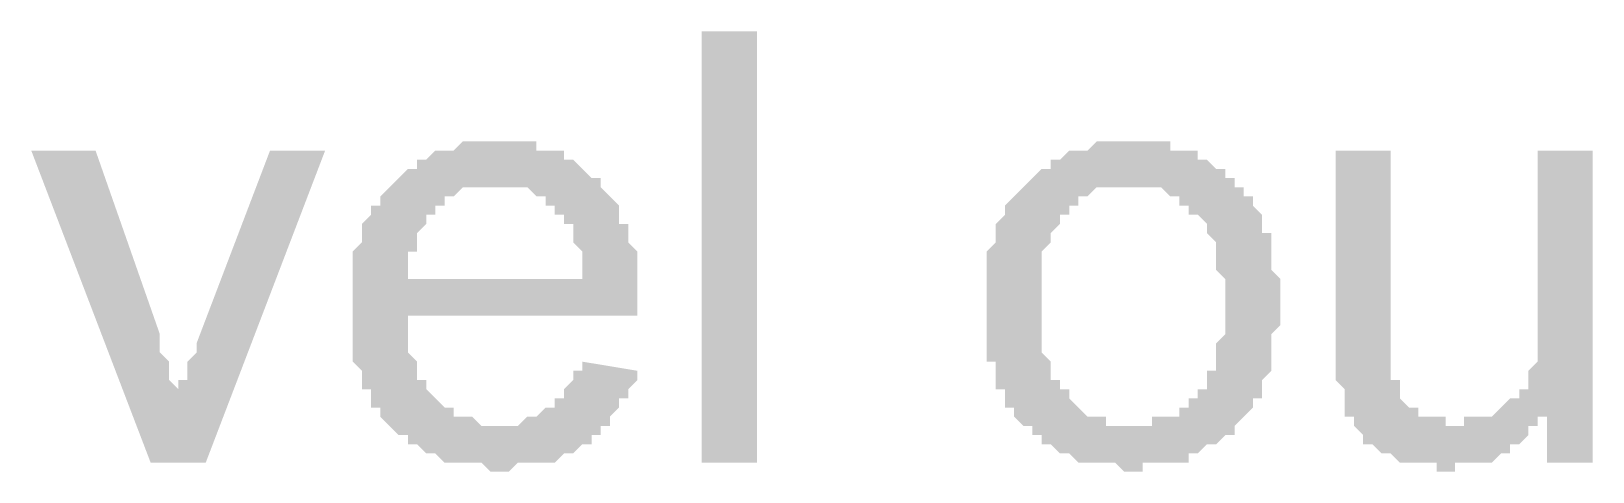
# Model space of a CAD drawing. Header units: millimetres. Extents: x 3949 to 6037, y -1956 to 1273.
# Drawn here: x 4843.16 to 4851.46, y -1657.75 to -1655.41 of the extents above; entities that cross this region are included whole.
import ezdxf

# ---------------------------------------------------------------- set-up
doc = ezdxf.new("R2010")
doc.units = ezdxf.units.MM
doc.layers.add('PADRÃO DE ENTRADA', color=7, linetype='Continuous', lineweight=0)

msp = doc.modelspace()

# ---------------------------------------------------------------- hatches: boundary and pattern name
at = {"layer": 'PADRÃO DE ENTRADA', "transparency": 33554559}
h = msp.add_hatch(color=7, dxfattribs=at)
h.paths.add_polyline_path([(4846.0908, -1657.1669), (4846.3837, -1657.2157), (4846.3837, -1657.2157), (4846.3837, -1657.2645), (4846.3349, -1657.3134), (4846.3349, -1657.3134), (4846.3349, -1657.3622), (4846.2861, -1657.3622), (4846.2861, -1657.411), (4846.2861, -1657.411), (4846.2372, -1657.4598), (4846.2372, -1657.4598), (4846.2372, -1657.5086), (4846.1884, -1657.5086), (4846.1884, -1657.5575), (4846.1396, -1657.5575), (4846.1396, -1657.6063), (4846.1396, -1657.6063), (4846.0908, -1657.6063), (4846.0908, -1657.6063), (4846.042, -1657.6551), (4846.042, -1657.6551), (4845.9931, -1657.6551), (4845.9931, -1657.6551), (4845.9443, -1657.7039), (4845.8955, -1657.7039), (4845.8955, -1657.7039), (4845.8467, -1657.7039), (4845.7979, -1657.7039), (4845.7979, -1657.7039), (4845.749, -1657.7039), (4845.7002, -1657.7527), (4845.7002, -1657.7527), (4845.6514, -1657.7527), (4845.6514, -1657.7527), (4845.6026, -1657.7527), (4845.6026, -1657.7527), (4845.5538, -1657.7039), (4845.5049, -1657.7039), (4845.5049, -1657.7039), (4845.4561, -1657.7039), (4845.4073, -1657.7039), (4845.4073, -1657.7039), (4845.3585, -1657.7039), (4845.3097, -1657.6551), (4845.3097, -1657.6551), (4845.2608, -1657.6551), (4845.2608, -1657.6551), (4845.212, -1657.6063), (4845.212, -1657.6063), (4845.1632, -1657.6063), (4845.1632, -1657.5575), (4845.1144, -1657.5575), (4845.1144, -1657.5575), (4845.0656, -1657.5086), (4845.0656, -1657.5086), (4845.0656, -1657.5086), (4845.0167, -1657.4598), (4845.0167, -1657.4598), (4845.0167, -1657.411), (4844.9679, -1657.411), (4844.9679, -1657.3622), (4844.9679, -1657.3622), (4844.9679, -1657.3134), (4844.9191, -1657.3134), (4844.9191, -1657.2645), (4844.9191, -1657.2157), (4844.9191, -1657.2157), (4844.8703, -1657.1669), (4844.8703, -1657.1669), (4844.8703, -1657.1181), (4844.8703, -1657.0693), (4844.8703, -1657.0693), (4844.8703, -1657.0204), (4844.8703, -1656.9716), (4844.8703, -1656.9228), (4844.8703, -1656.9228), (4844.8703, -1656.874), (4844.8703, -1656.8252), (4844.8703, -1656.8252), (4844.8703, -1656.7763), (4844.8703, -1656.7275), (4844.8703, -1656.6787), (4844.8703, -1656.6787), (4844.8703, -1656.6299), (4844.8703, -1656.5811), (4844.8703, -1656.5811), (4844.9191, -1656.5322), (4844.9191, -1656.5322), (4844.9191, -1656.4834), (4844.9191, -1656.4346), (4844.9191, -1656.4346), (4844.9679, -1656.3858), (4844.9679, -1656.3858), (4844.9679, -1656.337), (4845.0167, -1656.337), (4845.0167, -1656.2881), (4845.0167, -1656.2881), (4845.0656, -1656.2393), (4845.0656, -1656.2393), (4845.0656, -1656.2393), (4845.1144, -1656.1905), (4845.1144, -1656.1905), (4845.1632, -1656.1417), (4845.1632, -1656.1417), (4845.212, -1656.1417), (4845.212, -1656.0928), (4845.2608, -1656.0928), (4845.2608, -1656.0928), (4845.3097, -1656.044), (4845.3097, -1656.044), (4845.3585, -1656.044), (4845.3585, -1656.044), (4845.4073, -1656.044), (4845.4561, -1655.9952), (4845.4561, -1655.9952), (4845.5049, -1655.9952), (4845.5538, -1655.9952), (4845.5538, -1655.9952), (4845.6026, -1655.9952), (4845.6514, -1655.9952), (4845.6514, -1655.9952), (4845.6514, -1655.9952), (4845.7002, -1655.9952), (4845.749, -1655.9952), (4845.749, -1655.9952), (4845.7979, -1655.9952), (4845.8467, -1655.9952), (4845.8467, -1656.044), (4845.8955, -1656.044), (4845.8955, -1656.044), (4845.9443, -1656.044), (4845.9931, -1656.044), (4845.9931, -1656.0928), (4846.042, -1656.0928), (4846.042, -1656.0928), (4846.0908, -1656.1417), (4846.0908, -1656.1417), (4846.1396, -1656.1905), (4846.1396, -1656.1905), (4846.1884, -1656.1905), (4846.1884, -1656.2393), (4846.1884, -1656.2393), (4846.2372, -1656.2881), (4846.2372, -1656.2881), (4846.2372, -1656.2881), (4846.2861, -1656.337), (4846.2861, -1656.337), (4846.2861, -1656.3858), (4846.2861, -1656.4346), (4846.3349, -1656.4346), (4846.3349, -1656.4834), (4846.3349, -1656.4834), (4846.3349, -1656.5322), (4846.3349, -1656.5322), (4846.3837, -1656.5811), (4846.3837, -1656.6299), (4846.3837, -1656.6299), (4846.3837, -1656.6787), (4846.3837, -1656.7275), (4846.3837, -1656.7763), (4846.3837, -1656.7763), (4846.3837, -1656.8252), (4846.3837, -1656.874), (4846.3837, -1656.874), (4846.3837, -1656.9228), (4846.3837, -1656.9228), (4845.1632, -1656.9228), (4845.1632, -1656.9716), (4845.1632, -1657.0204), (4845.1632, -1657.0204), (4845.1632, -1657.0693), (4845.1632, -1657.1181), (4845.1632, -1657.1181), (4845.212, -1657.1669), (4845.212, -1657.2157), (4845.212, -1657.2157), (4845.212, -1657.2645), (4845.2608, -1657.2645), (4845.2608, -1657.3134), (4845.2608, -1657.3134), (4845.3097, -1657.3622), (4845.3097, -1657.3622), (4845.3097, -1657.3622), (4845.3585, -1657.411), (4845.3585, -1657.411), (4845.4073, -1657.411), (4845.4073, -1657.4598), (4845.4561, -1657.4598), (4845.5049, -1657.4598), (4845.5049, -1657.4598), (4845.5538, -1657.5086), (4845.5538, -1657.5086), (4845.6026, -1657.5086), (4845.6514, -1657.5086), (4845.6514, -1657.5086), (4845.7002, -1657.5086), (4845.7002, -1657.5086), (4845.749, -1657.5086), (4845.7979, -1657.4598), (4845.7979, -1657.4598), (4845.8467, -1657.4598), (4845.8467, -1657.4598), (4845.8955, -1657.411), (4845.8955, -1657.411), (4845.9443, -1657.411), (4845.9443, -1657.3622), (4845.9931, -1657.3622), (4845.9931, -1657.3134), (4845.9931, -1657.3134), (4846.042, -1657.2645), (4846.042, -1657.2645), (4846.042, -1657.2157), (4846.0908, -1657.2157), (4846.0908, -1657.1669), (4846.0908, -1657.1669)], flags=0)
h.paths.add_polyline_path([(4845.1632, -1656.7275), (4846.0908, -1656.7275), (4846.0908, -1656.6787), (4846.0908, -1656.6299), (4846.0908, -1656.5811), (4846.0908, -1656.5811), (4846.042, -1656.5322), (4846.042, -1656.4834), (4846.042, -1656.4834), (4846.042, -1656.4346), (4845.9931, -1656.4346), (4845.9931, -1656.3858), (4845.9931, -1656.3858), (4845.9443, -1656.3858), (4845.9443, -1656.337), (4845.8955, -1656.337), (4845.8955, -1656.2881), (4845.8467, -1656.2881), (4845.8467, -1656.2881), (4845.7979, -1656.2393), (4845.7979, -1656.2393), (4845.749, -1656.2393), (4845.749, -1656.2393), (4845.7002, -1656.2393), (4845.6514, -1656.2393), (4845.6514, -1656.2393), (4845.6026, -1656.2393), (4845.5538, -1656.2393), (4845.5538, -1656.2393), (4845.5049, -1656.2393), (4845.5049, -1656.2393), (4845.4561, -1656.2393), (4845.4073, -1656.2881), (4845.4073, -1656.2881), (4845.3585, -1656.2881), (4845.3585, -1656.337), (4845.3097, -1656.337), (4845.3097, -1656.337), (4845.3097, -1656.3858), (4845.2608, -1656.3858), (4845.2608, -1656.4346), (4845.2608, -1656.4346), (4845.212, -1656.4834), (4845.212, -1656.4834), (4845.212, -1656.5322), (4845.212, -1656.5811), (4845.1632, -1656.5811), (4845.1632, -1656.6299), (4845.1632, -1656.6787), (4845.1632, -1656.6787), (4845.1632, -1656.7275)], flags=0)
h = msp.add_hatch(color=7, dxfattribs=at)
h.paths.add_polyline_path([(4848.2389, -1656.874), (4848.2389, -1656.8252), (4848.2389, -1656.7763), (4848.2389, -1656.7763), (4848.2389, -1656.7275), (4848.2389, -1656.6787), (4848.2389, -1656.6299), (4848.2389, -1656.6299), (4848.2389, -1656.5811), (4848.2877, -1656.5322), (4848.2877, -1656.5322), (4848.2877, -1656.4834), (4848.2877, -1656.4834), (4848.2877, -1656.4346), (4848.3365, -1656.3858), (4848.3365, -1656.3858), (4848.3365, -1656.337), (4848.3365, -1656.337), (4848.3853, -1656.2881), (4848.3853, -1656.2881), (4848.3853, -1656.2881), (4848.4342, -1656.2393), (4848.4342, -1656.2393), (4848.483, -1656.1905), (4848.483, -1656.1905), (4848.483, -1656.1905), (4848.5318, -1656.1417), (4848.5318, -1656.1417), (4848.5806, -1656.1417), (4848.5806, -1656.0928), (4848.6294, -1656.0928), (4848.6294, -1656.0928), (4848.6783, -1656.044), (4848.6783, -1656.044), (4848.7271, -1656.044), (4848.7759, -1656.044), (4848.7759, -1656.044), (4848.8247, -1655.9952), (4848.8247, -1655.9952), (4848.8735, -1655.9952), (4848.9224, -1655.9952), (4848.9224, -1655.9952), (4848.9712, -1655.9952), (4849.02, -1655.9952), (4849.02, -1655.9952), (4849.02, -1655.9952), (4849.0688, -1655.9952), (4849.1177, -1655.9952), (4849.1177, -1655.9952), (4849.1665, -1655.9952), (4849.2153, -1655.9952), (4849.2153, -1656.044), (4849.2641, -1656.044), (4849.3129, -1656.044), (4849.3129, -1656.044), (4849.3618, -1656.044), (4849.3618, -1656.0928), (4849.4106, -1656.0928), (4849.4106, -1656.0928), (4849.4594, -1656.1417), (4849.4594, -1656.1417), (4849.5082, -1656.1417), (4849.5082, -1656.1905), (4849.557, -1656.1905), (4849.557, -1656.2393), (4849.6059, -1656.2393), (4849.6059, -1656.2393), (4849.6059, -1656.2881), (4849.6547, -1656.2881), (4849.6547, -1656.337), (4849.6547, -1656.337), (4849.7035, -1656.3858), (4849.7035, -1656.3858), (4849.7035, -1656.4346), (4849.7035, -1656.4834), (4849.7523, -1656.4834), (4849.7523, -1656.5322), (4849.7523, -1656.5322), (4849.7523, -1656.5811), (4849.7523, -1656.6299), (4849.7523, -1656.6299), (4849.7523, -1656.6787), (4849.8011, -1656.7275), (4849.8011, -1656.7275), (4849.8011, -1656.7763), (4849.8011, -1656.8252), (4849.8011, -1656.8252), (4849.8011, -1656.874), (4849.8011, -1656.9228), (4849.8011, -1656.9716), (4849.8011, -1656.9716), (4849.7523, -1657.0204), (4849.7523, -1657.0693), (4849.7523, -1657.0693), (4849.7523, -1657.1181), (4849.7523, -1657.1669), (4849.7523, -1657.1669), (4849.7523, -1657.2157), (4849.7523, -1657.2157), (4849.7035, -1657.2645), (4849.7035, -1657.3134), (4849.7035, -1657.3134), (4849.7035, -1657.3134), (4849.7035, -1657.3622), (4849.6547, -1657.3622), (4849.6547, -1657.411), (4849.6547, -1657.411), (4849.6059, -1657.4598), (4849.6059, -1657.4598), (4849.557, -1657.5086), (4849.557, -1657.5086), (4849.557, -1657.5575), (4849.5082, -1657.5575), (4849.5082, -1657.5575), (4849.4594, -1657.6063), (4849.4106, -1657.6063), (4849.4106, -1657.6063), (4849.3618, -1657.6551), (4849.3618, -1657.6551), (4849.3129, -1657.6551), (4849.3129, -1657.7039), (4849.2641, -1657.7039), (4849.2153, -1657.7039), (4849.2153, -1657.7039), (4849.1665, -1657.7039), (4849.1665, -1657.7039), (4849.1177, -1657.7039), (4849.0688, -1657.7039), (4849.0688, -1657.7527), (4849.02, -1657.7527), (4849.02, -1657.7527), (4848.9712, -1657.7527), (4848.9224, -1657.7039), (4848.9224, -1657.7039), (4848.8735, -1657.7039), (4848.8247, -1657.7039), (4848.8247, -1657.7039), (4848.7759, -1657.7039), (4848.7271, -1657.7039), (4848.7271, -1657.7039), (4848.6783, -1657.6551), (4848.6783, -1657.6551), (4848.6294, -1657.6551), (4848.6294, -1657.6551), (4848.5806, -1657.6063), (4848.5806, -1657.6063), (4848.5318, -1657.6063), (4848.5318, -1657.5575), (4848.483, -1657.5575), (4848.483, -1657.5086), (4848.4342, -1657.5086), (4848.4342, -1657.5086), (4848.3853, -1657.4598), (4848.3853, -1657.4598), (4848.3853, -1657.411), (4848.3365, -1657.411), (4848.3365, -1657.3622), (4848.3365, -1657.3622), (4848.3365, -1657.3134), (4848.2877, -1657.3134), (4848.2877, -1657.2645), (4848.2877, -1657.2157), (4848.2877, -1657.2157), (4848.2877, -1657.1669), (4848.2389, -1657.1669), (4848.2389, -1657.1181), (4848.2389, -1657.0693), (4848.2389, -1657.0693), (4848.2389, -1657.0204), (4848.2389, -1656.9716), (4848.2389, -1656.9228), (4848.2389, -1656.9228), (4848.2389, -1656.874), (4848.2389, -1656.874)], flags=0)
h.paths.add_polyline_path([(4848.5318, -1656.874), (4848.5318, -1656.9228), (4848.5318, -1656.9228), (4848.5318, -1656.9716), (4848.5318, -1657.0204), (4848.5318, -1657.0693), (4848.5318, -1657.0693), (4848.5318, -1657.1181), (4848.5318, -1657.1181), (4848.5806, -1657.1669), (4848.5806, -1657.2157), (4848.5806, -1657.2157), (4848.5806, -1657.2645), (4848.6294, -1657.2645), (4848.6294, -1657.3134), (4848.6294, -1657.3134), (4848.6783, -1657.3134), (4848.6783, -1657.3622), (4848.6783, -1657.3622), (4848.6783, -1657.3622), (4848.7271, -1657.411), (4848.7271, -1657.411), (4848.7759, -1657.4598), (4848.8247, -1657.4598), (4848.8247, -1657.4598), (4848.8735, -1657.4598), (4848.8735, -1657.5086), (4848.9224, -1657.5086), (4848.9712, -1657.5086), (4848.9712, -1657.5086), (4849.02, -1657.5086), (4849.02, -1657.5086), (4849.0688, -1657.5086), (4849.1177, -1657.5086), (4849.1177, -1657.4598), (4849.1665, -1657.4598), (4849.1665, -1657.4598), (4849.2153, -1657.4598), (4849.2641, -1657.4598), (4849.2641, -1657.411), (4849.3129, -1657.411), (4849.3129, -1657.3622), (4849.3618, -1657.3622), (4849.3618, -1657.3622), (4849.3618, -1657.3134), (4849.4106, -1657.3134), (4849.4106, -1657.2645), (4849.4106, -1657.2645), (4849.4106, -1657.2157), (4849.4594, -1657.2157), (4849.4594, -1657.1669), (4849.4594, -1657.1669), (4849.4594, -1657.1181), (4849.4594, -1657.0693), (4849.4594, -1657.0693), (4849.5082, -1657.0204), (4849.5082, -1656.9716), (4849.5082, -1656.9228), (4849.5082, -1656.9228), (4849.5082, -1656.874), (4849.5082, -1656.874), (4849.5082, -1656.8252), (4849.5082, -1656.7763), (4849.5082, -1656.7275), (4849.5082, -1656.7275), (4849.4594, -1656.6787), (4849.4594, -1656.6299), (4849.4594, -1656.6299), (4849.4594, -1656.5811), (4849.4594, -1656.5322), (4849.4594, -1656.5322), (4849.4106, -1656.4834), (4849.4106, -1656.4834), (4849.4106, -1656.4346), (4849.4106, -1656.4346), (4849.3618, -1656.3858), (4849.3618, -1656.3858), (4849.3129, -1656.3858), (4849.3129, -1656.337), (4849.2641, -1656.337), (4849.2641, -1656.2881), (4849.2153, -1656.2881), (4849.2153, -1656.2881), (4849.1665, -1656.2393), (4849.1665, -1656.2393), (4849.1177, -1656.2393), (4849.0688, -1656.2393), (4849.0688, -1656.2393), (4849.02, -1656.2393), (4849.02, -1656.2393), (4848.9712, -1656.2393), (4848.9224, -1656.2393), (4848.9224, -1656.2393), (4848.8735, -1656.2393), (4848.8735, -1656.2393), (4848.8247, -1656.2393), (4848.7759, -1656.2881), (4848.7759, -1656.2881), (4848.7271, -1656.2881), (4848.7271, -1656.337), (4848.6783, -1656.337), (4848.6783, -1656.3858), (4848.6783, -1656.3858), (4848.6294, -1656.3858), (4848.6294, -1656.4346), (4848.6294, -1656.4346), (4848.5806, -1656.4834), (4848.5806, -1656.4834), (4848.5806, -1656.5322), (4848.5806, -1656.5322), (4848.5318, -1656.5811), (4848.5318, -1656.6299), (4848.5318, -1656.6299), (4848.5318, -1656.6787), (4848.5318, -1656.7275), (4848.5318, -1656.7275), (4848.5318, -1656.7763), (4848.5318, -1656.8252), (4848.5318, -1656.874), (4848.5318, -1656.874)], flags=0)
for points in [[(4843.7962, -1657.7039), (4843.1616, -1656.044), (4843.5033, -1656.044), (4843.845, -1657.0204), (4843.845, -1657.0693), (4843.845, -1657.0693), (4843.845, -1657.1181), (4843.8939, -1657.1669), (4843.8939, -1657.1669), (4843.8939, -1657.2157), (4843.8939, -1657.2157), (4843.8939, -1657.2645), (4843.9427, -1657.3134), (4843.9427, -1657.3134), (4843.9427, -1657.3622), (4843.9427, -1657.3134), (4843.9427, -1657.3134), (4843.9427, -1657.2645), (4843.9915, -1657.2645), (4843.9915, -1657.2157), (4843.9915, -1657.2157), (4843.9915, -1657.1669), (4844.0403, -1657.1181), (4844.0403, -1657.1181), (4844.0403, -1657.0693), (4844.0403, -1657.0693), (4844.4309, -1656.044), (4844.7238, -1656.044), (4844.0891, -1657.7039)], [(4851.2169, -1657.7039), (4851.2169, -1657.4598), (4851.1681, -1657.4598), (4851.1681, -1657.5086), (4851.1193, -1657.5086), (4851.1193, -1657.5575), (4851.1193, -1657.5575), (4851.0705, -1657.6063), (4851.0705, -1657.6063), (4851.0217, -1657.6063), (4851.0217, -1657.6551), (4850.9728, -1657.6551), (4850.9728, -1657.6551), (4850.924, -1657.7039), (4850.8752, -1657.7039), (4850.8752, -1657.7039), (4850.8264, -1657.7039), (4850.8264, -1657.7039), (4850.7775, -1657.7039), (4850.7287, -1657.7039), (4850.7287, -1657.7527), (4850.6799, -1657.7527), (4850.6799, -1657.7527), (4850.6311, -1657.7527), (4850.6311, -1657.7039), (4850.5823, -1657.7039), (4850.5334, -1657.7039), (4850.5334, -1657.7039), (4850.4846, -1657.7039), (4850.4358, -1657.7039), (4850.4358, -1657.7039), (4850.387, -1657.6551), (4850.387, -1657.6551), (4850.3382, -1657.6551), (4850.2893, -1657.6063), (4850.2893, -1657.6063), (4850.2405, -1657.6063), (4850.2405, -1657.5575), (4850.2405, -1657.5575), (4850.1917, -1657.5086), (4850.1917, -1657.5086), (4850.1917, -1657.4598), (4850.1429, -1657.4598), (4850.1429, -1657.411), (4850.1429, -1657.411), (4850.1429, -1657.3622), (4850.1429, -1657.3134), (4850.1429, -1657.3134), (4850.1429, -1657.3134), (4850.0941, -1657.2645), (4850.0941, -1657.2645), (4850.0941, -1657.2157), (4850.0941, -1657.1669), (4850.0941, -1657.1669), (4850.0941, -1657.1181), (4850.0941, -1657.0693), (4850.0941, -1657.0693), (4850.0941, -1656.044), (4850.387, -1656.044), (4850.387, -1656.9716), (4850.387, -1657.0204), (4850.387, -1657.0204), (4850.387, -1657.0693), (4850.387, -1657.1181), (4850.387, -1657.1669), (4850.387, -1657.1669), (4850.387, -1657.2157), (4850.387, -1657.2157), (4850.387, -1657.2645), (4850.387, -1657.2645), (4850.4358, -1657.2645), (4850.4358, -1657.3134), (4850.4358, -1657.3622), (4850.4358, -1657.3622), (4850.4846, -1657.411), (4850.4846, -1657.411), (4850.5334, -1657.411), (4850.5334, -1657.4598), (4850.5823, -1657.4598), (4850.5823, -1657.4598), (4850.6311, -1657.4598), (4850.6799, -1657.4598), (4850.6799, -1657.5086), (4850.7287, -1657.5086), (4850.7287, -1657.5086), (4850.7775, -1657.5086), (4850.7775, -1657.4598), (4850.8264, -1657.4598), (4850.8752, -1657.4598), (4850.8752, -1657.4598), (4850.924, -1657.4598), (4850.924, -1657.4598), (4850.9728, -1657.411), (4850.9728, -1657.411), (4851.0217, -1657.3622), (4851.0217, -1657.3622), (4851.0705, -1657.3622), (4851.0705, -1657.3134), (4851.1193, -1657.3134), (4851.1193, -1657.2645), (4851.1193, -1657.2645), (4851.1193, -1657.2157), (4851.1193, -1657.2157), (4851.1681, -1657.1669), (4851.1681, -1657.1669), (4851.1681, -1657.1181), (4851.1681, -1657.0693), (4851.1681, -1657.0693), (4851.1681, -1657.0204), (4851.1681, -1656.9716), (4851.1681, -1656.9228), (4851.1681, -1656.9228), (4851.1681, -1656.044), (4851.461, -1656.044), (4851.461, -1657.7039)]]:
    msp.add_hatch(color=7, dxfattribs=at).paths.add_polyline_path(points)

# ---------------------------------------------------------------- linework, layer by layer
at = {"layer": 'PADRÃO DE ENTRADA', "color": 7, "lineweight": 0, "transparency": 33554559}
msp.add_solid([(4846.7254, -1657.7039), (4846.7254, -1655.4094), (4847.0184, -1657.7039), (4847.0184, -1655.4094)], dxfattribs=at)

doc.saveas('drawing.dxf')
